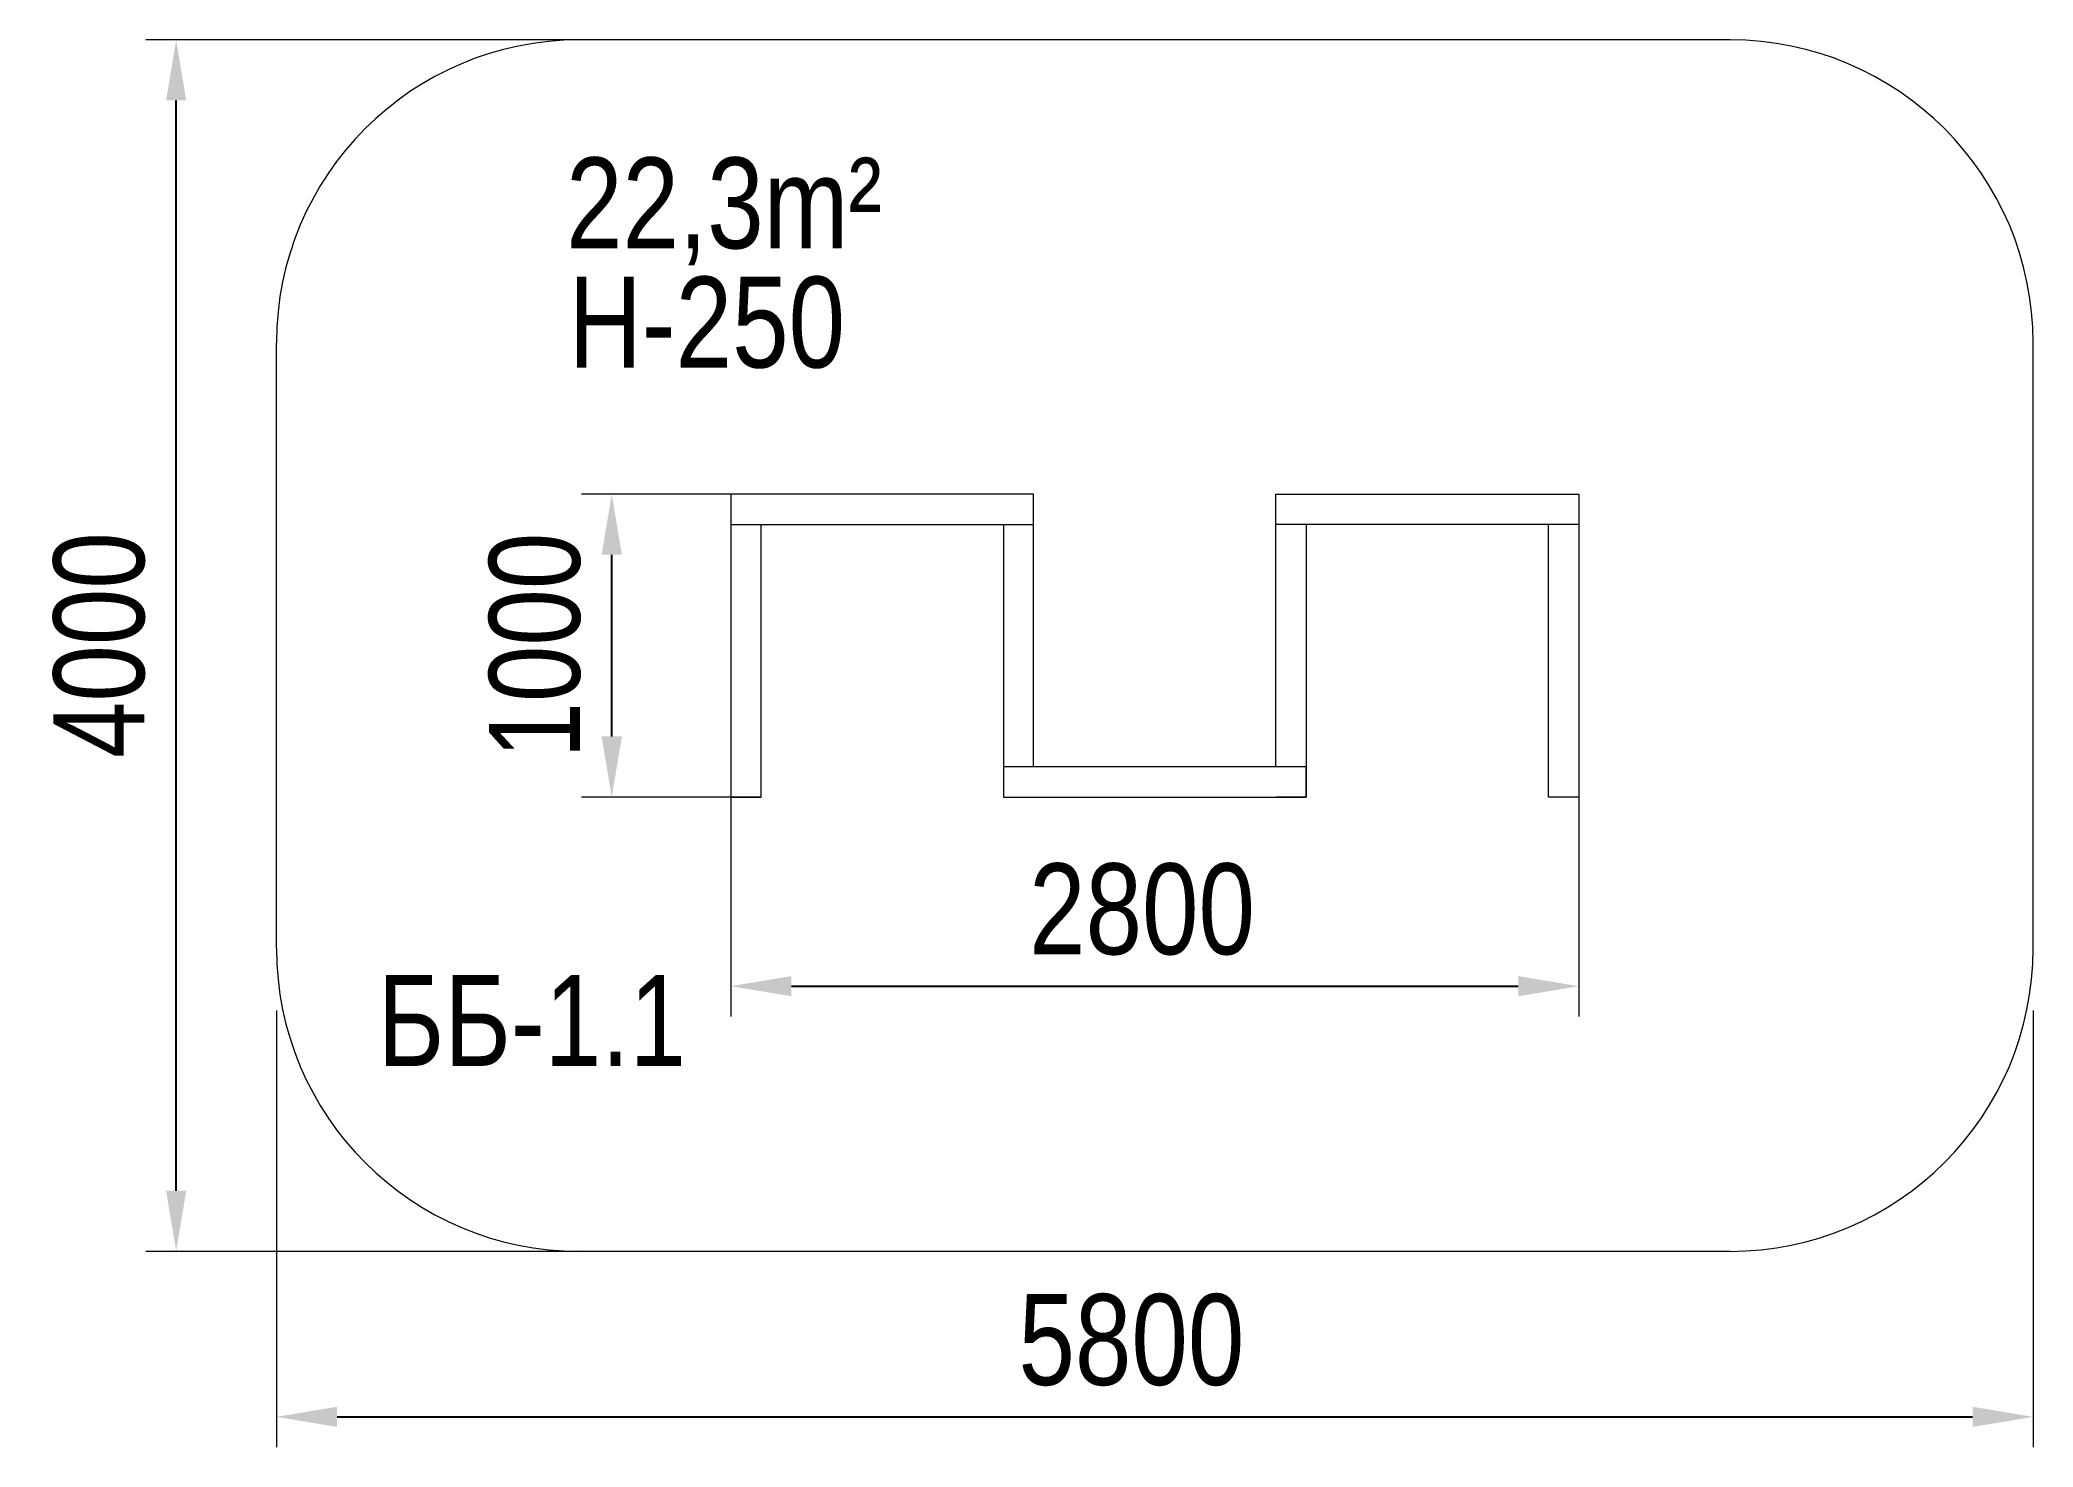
# Model space of a CAD drawing. Header units: millimetres. Extents: x -3652 to 2929, y -2360 to 2286.
import ezdxf

# ---------------------------------------------------------------- set-up
doc = ezdxf.new("R2010")
doc.units = ezdxf.units.MM
for name, color, linetype in [('DIKOM_АРТИКУЛ', 7, 'Continuous'), ('DIKOM_ЗОНА', 80, 'Continuous'), ('DIKOM_ОБЪЕКТ', 7, 'Continuous'), ('DIKOM_РАЗМЕР_ЗОНА', 7, 'Continuous'), ('DIKOM_РАЗМЕР_ОБЪЕКТА', 7, 'Continuous')]:
    doc.layers.add(name, color=color, linetype=linetype)
doc.styles.add('style1', font='arial.ttf', dxfattribs={"width": 0.8})
doc.dimstyles.new('1-50', dxfattribs={"dimtxt": 300, "dimasz": 200, "dimexe": 100, "dimexo": 0, "dimgap": 100, "dimtad": 1, "dimtxsty": 'style1', "dimcen": 200, "dimclrd": 7, "dimclre": 7, "dimclrt": 7, "dimadec": 1, "dimazin": 2, "dimtfac": 1, "dimtmove": 0, "dimatfit": 2, "dimfxl": 0, "dimlwd": 25, "dimlwe": 18, "dimarcsym": 0})

# ---------------------------------------------------------------- blocks, each defined once
blk = doc.blocks.new('*D0')
at = {"layer": 'Defpoints', "color": 0, "transparency": 16777216}
for p in [(-2870.6, -918.3), (2929.4, -918.3), (2929.4, -2260)]:
    blk.add_point(p, dxfattribs=at)
at = {"layer": 'DIKOM_РАЗМЕР_ЗОНА', "color": 7, "lineweight": 18, "transparency": 16777216}
for p, q in [((-2870.6, -918.3), (-2870.6, -2360)), ((2929.4, -918.3), (2929.4, -2360))]:
    blk.add_line(p, q, dxfattribs=at)
at = {"layer": 'DIKOM_РАЗМЕР_ЗОНА', "color": 7, "lineweight": 25, "transparency": 16777216}
blk.add_line((-2670.6, -2260), (2729.4, -2260), dxfattribs=at)
at = {"layer": 'DIKOM_РАЗМЕР_ЗОНА', "color": 7, "transparency": 16777216}
for points in [[(-2670.6, -2226.7), (-2670.6, -2293.4), (-2870.6, -2260)], [(2729.4, -2226.7), (2729.4, -2293.4), (2929.4, -2260)]]:
    blk.add_solid(points, dxfattribs=at)
at = {"layer": 'DIKOM_РАЗМЕР_ЗОНА', "color": 7, "transparency": 16777216, "insert": (-47.9, -2006.9), "char_height": 300, "attachment_point": 5, "style": 'style1'}
blk.add_mtext('5800', dxfattribs=at)
blk = doc.blocks.new('*D1')
at = {"layer": 'Defpoints', "color": 0, "transparency": 16777216}
for p in [(-3201.8, 2286.3), (-1870.6, 2286.3), (-1870.6, -1713.7)]:
    blk.add_point(p, dxfattribs=at)
at = {"layer": 'DIKOM_РАЗМЕР_ЗОНА', "color": 7, "lineweight": 18, "transparency": 16777216}
for p, q in [((-1870.6, 2286.3), (-3301.8, 2286.3)), ((-1870.6, -1713.7), (-3301.8, -1713.7))]:
    blk.add_line(p, q, dxfattribs=at)
at = {"layer": 'DIKOM_РАЗМЕР_ЗОНА', "color": 7, "lineweight": 25, "transparency": 16777216}
blk.add_line((-3201.8, -1513.7), (-3201.8, 2086.3), dxfattribs=at)
at = {"layer": 'DIKOM_РАЗМЕР_ЗОНА', "color": 7, "transparency": 16777216}
for points in [[(-3235.1, 2086.3), (-3168.5, 2086.3), (-3201.8, 2286.3)], [(-3235.1, -1513.7), (-3168.5, -1513.7), (-3201.8, -1713.7)]]:
    blk.add_solid(points, dxfattribs=at)
at = {"layer": 'DIKOM_РАЗМЕР_ЗОНА', "color": 7, "transparency": 16777216, "insert": (-3455, 287.9), "char_height": 300, "attachment_point": 5, "rotation": 90, "style": 'style1'}
blk.add_mtext('4000', dxfattribs=at)
blk = doc.blocks.new('*D2')
at = {"layer": 'Defpoints', "color": 0, "transparency": 16777216}
for p in [(-1370.6, -213.7), (1429.4, -213.7), (1429.4, -838.1)]:
    blk.add_point(p, dxfattribs=at)
at = {"layer": 'DIKOM_РАЗМЕР_ОБЪЕКТА', "color": 7, "lineweight": 18, "transparency": 16777216}
for p, q in [((-1370.6, -213.7), (-1370.6, -938.1)), ((1429.4, -213.7), (1429.4, -938.1))]:
    blk.add_line(p, q, dxfattribs=at)
at = {"layer": 'DIKOM_РАЗМЕР_ОБЪЕКТА', "color": 7, "lineweight": 25, "transparency": 16777216}
blk.add_line((-1170.6, -838.1), (1229.4, -838.1), dxfattribs=at)
at = {"layer": 'DIKOM_РАЗМЕР_ОБЪЕКТА', "color": 7, "transparency": 16777216}
for points in [[(-1170.6, -804.8), (-1170.6, -871.5), (-1370.6, -838.1)], [(1229.4, -804.8), (1229.4, -871.5), (1429.4, -838.1)]]:
    blk.add_solid(points, dxfattribs=at)
at = {"layer": 'DIKOM_РАЗМЕР_ОБЪЕКТА', "color": 7, "transparency": 16777216, "insert": (-12.8, -585), "char_height": 300, "attachment_point": 5, "style": 'style1'}
blk.add_mtext('2800', dxfattribs=at)
blk = doc.blocks.new('*D3')
at = {"layer": 'Defpoints', "color": 0, "transparency": 16777216}
for p in [(-1763.6, 786.3), (-1370.6, 786.3), (-1270.6, -213.7)]:
    blk.add_point(p, dxfattribs=at)
at = {"layer": 'DIKOM_РАЗМЕР_ОБЪЕКТА', "color": 7, "lineweight": 18, "transparency": 16777216}
for p, q in [((-1370.6, 786.3), (-1863.6, 786.3)), ((-1270.6, -213.7), (-1863.6, -213.7))]:
    blk.add_line(p, q, dxfattribs=at)
at = {"layer": 'DIKOM_РАЗМЕР_ОБЪЕКТА', "color": 7, "lineweight": 25, "transparency": 16777216}
blk.add_line((-1763.6, -13.7), (-1763.6, 586.3), dxfattribs=at)
at = {"layer": 'DIKOM_РАЗМЕР_ОБЪЕКТА', "color": 7, "transparency": 16777216}
for points in [[(-1797, 586.3), (-1730.3, 586.3), (-1763.6, 786.3)], [(-1797, -13.7), (-1730.3, -13.7), (-1763.6, -213.7)]]:
    blk.add_solid(points, dxfattribs=at)
at = {"layer": 'DIKOM_РАЗМЕР_ОБЪЕКТА', "color": 7, "transparency": 16777216, "insert": (-2016.8, 286.3), "char_height": 300, "attachment_point": 5, "rotation": 90, "style": 'style1'}
blk.add_mtext('1000', dxfattribs=at)

msp = doc.modelspace()

# ---------------------------------------------------------------- linework, layer by layer
at = {"layer": 'DIKOM_ЗОНА', "color": 3, "lineweight": 15}
for p, q in [((1929.352, 2286.295), (-1870.648, 2286.295)), ((-2870.648, -713.705), (-2870.648, 1286.295)), ((2929.352, -713.705), (2929.352, 1286.295)), ((1929.352, -1713.705), (-1870.648, -1713.705))]:
    msp.add_line(p, q, dxfattribs=at)
for centre, start, end in [((-1870.648, 1286.295), 90, 180), ((1929.352, 1286.295), 0, 90), ((-1870.648, -713.705), 180, 270), ((1929.352, -713.705), 270, 0)]:
    msp.add_arc(centre, 1000, start, end, dxfattribs=at)
at = {"layer": 'DIKOM_ОБЪЕКТ', "color": 7, "linetype": 'Continuous', "lineweight": 15}
for p, q in [((-370.648, 786.295), (-1370.648, 786.295)), ((-1370.648, 786.295), (-1370.648, 686.295)), ((-1370.648, 786.295), (-1370.648, -213.705)), ((-1270.648, 786.295), (-1370.648, 786.295)), ((-370.648, 786.295), (-470.648, 786.295)), ((-370.648, -113.705), (-370.648, 786.295)), ((-370.648, 686.295), (-370.648, 786.295)), ((429.352, 686.295), (429.352, 786.295)), ((429.352, 786.295), (1429.352, 786.295)), ((429.352, -113.705), (429.352, 786.295)), ((429.352, 786.295), (529.352, 786.295)), ((1329.352, 786.295), (1429.352, 786.295)), ((1429.352, 786.295), (1429.352, -213.705)), ((1429.352, 786.295), (1429.352, 686.295)), ((-1370.648, 686.295), (-370.648, 686.295)), ((-1270.648, -213.705), (-1270.648, 686.295)), ((-470.648, 686.295), (-470.648, -213.705)), ((1429.352, 686.295), (429.352, 686.295)), ((529.352, 686.295), (529.352, -213.705)), ((1329.352, -213.705), (1329.352, 686.295)), ((529.352, -113.705), (-470.648, -113.705)), ((-470.648, -113.705), (-470.648, -213.705)), ((529.352, -213.705), (529.352, -113.705)), ((-1370.648, -213.705), (-1270.648, -213.705)), ((-470.648, -213.705), (-370.648, -213.705)), ((-470.648, -213.705), (529.352, -213.705)), ((529.352, -213.705), (429.352, -213.705)), ((1429.352, -213.705), (1329.352, -213.705))]:
    msp.add_line(p, q, dxfattribs=at)

# ---------------------------------------------------------------- texts
at = {"layer": 'DIKOM_АРТИКУЛ', "insert": (-2536.439, -801.434), "char_height": 300, "width": 1530.47525, "attachment_point": 1, "style": 'style1'}
msp.add_mtext('ББ-1.1', dxfattribs=at)
at = {"layer": 'DIKOM_РАЗМЕР_ОБЪЕКТА', "char_height": 300, "width": 1216.94852, "attachment_point": 1, "style": 'style1'}
for s, insert in [('{\\fArial|b0|i0|c204|p34;22,3}m²', (-1914.436, 1897.892)), ('H-250', (-1906.327, 1504.459))]:
    msp.add_mtext(s, dxfattribs=dict(at, insert=insert))

# ---------------------------------------------------------------- dimensions: what is measured, and where the dimension line sits
at = {"layer": 'DIKOM_РАЗМЕР_ЗОНА'}
dim = msp.add_linear_dim(base=(-3201.786, 2286.295), p1=(-1870.648, -1713.705), p2=(-1870.648, 2286.295), angle=90, dimstyle='1-50', dxfattribs=at)
dim.commit()
dim.dimension.update_dxf_attribs({"geometry": '*D1', "text_midpoint": (-3201.786, 287.932), "dimtype": 160})
dim = msp.add_linear_dim(base=(2929.352, -2260.04), p1=(-2870.648, -918.34), p2=(2929.352, -918.34), dimstyle='1-50', dxfattribs=at)
dim.commit()
dim.dimension.update_dxf_attribs({"geometry": '*D0', "text_midpoint": (-47.884, -2260.04), "dimtype": 160})
at = {"layer": 'DIKOM_РАЗМЕР_ОБЪЕКТА'}
dim = msp.add_linear_dim(base=(-1763.647, 786.295), p1=(-1270.648, -213.705), p2=(-1370.648, 786.295), angle=90, dimstyle='1-50', dxfattribs=at)
dim.commit()
dim.dimension.update_dxf_attribs({"geometry": '*D3', "text_midpoint": (-1763.647, 286.295), "dimtype": 160})
dim = msp.add_linear_dim(base=(1429.352, -838.146), p1=(-1370.648, -213.705), p2=(1429.352, -213.705), dimstyle='1-50', dxfattribs=at)
dim.commit()
dim.dimension.update_dxf_attribs({"geometry": '*D2', "text_midpoint": (-12.786, -838.146), "dimtype": 160})

doc.saveas('drawing.dxf')
